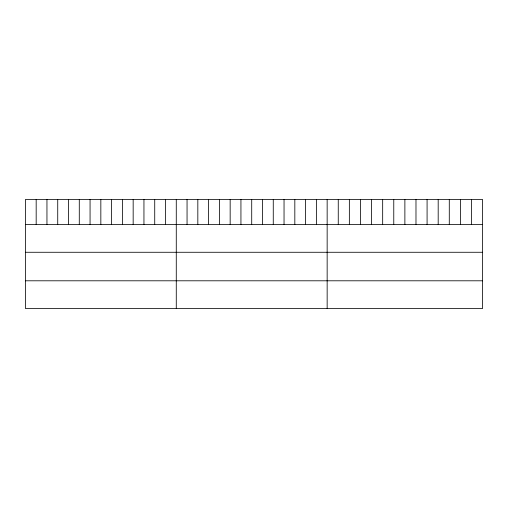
<?xml version="1.0" encoding="UTF-8"?>
<svg xmlns="http://www.w3.org/2000/svg" width="508" height="508" viewBox="0 0 508 508"><rect width="100%" height="100%" fill="white"/><g stroke="black" fill="none" stroke-linecap="round" stroke-linejoin="round"><path stroke-width="0.76" d="M482.6 224.58L482.6 308.489L25.4 308.489L25.4 199.511L482.6 199.511L482.6 224.58L25.4 224.58M25.4 252.273L482.6 252.273M25.4 280.797L482.6 280.797M471.494 199.511L471.494 224.58M460.394 199.511L460.394 224.58M449.288 199.511L449.288 224.58M438.188 199.511L438.188 224.58M427.082 199.511L427.082 224.58M415.982 199.511L415.982 224.58M404.876 199.511L404.876 224.58M393.77 199.511L393.77 224.58M382.67 199.511L382.67 224.58M371.564 199.511L371.564 224.58M360.464 199.511L360.464 224.58M349.358 199.511L349.358 224.58M338.258 199.511L338.258 224.58M327.152 199.511L327.152 308.489M316.376 199.511L316.376 224.58M305.6 199.511L305.6 224.58M294.824 199.511L294.824 224.58M284.042 199.511L284.042 224.58M273.266 199.511L273.266 224.58M262.49 199.511L262.49 224.58M251.714 199.511L251.714 224.58M240.938 199.511L240.938 224.58M230.162 199.511L230.162 224.58M219.386 199.511L219.386 224.58M208.604 199.511L208.604 224.58M197.828 199.511L197.828 224.58M187.052 199.511L187.052 224.58M176.276 199.511L176.276 308.489M165.5 199.511L165.5 224.58M154.724 199.511L154.724 224.58M143.948 199.511L143.948 224.58M133.166 199.511L133.166 224.58M122.39 199.511L122.39 224.58M111.614 199.511L111.614 224.58M100.838 199.511L100.838 224.58M90.062 199.511L90.062 224.58M79.286 199.511L79.286 224.58M68.51 199.511L68.51 224.58M57.728 199.511L57.728 224.58M46.952 199.511L46.952 224.58M36.176 199.511L36.176 224.58"/></g></svg>
